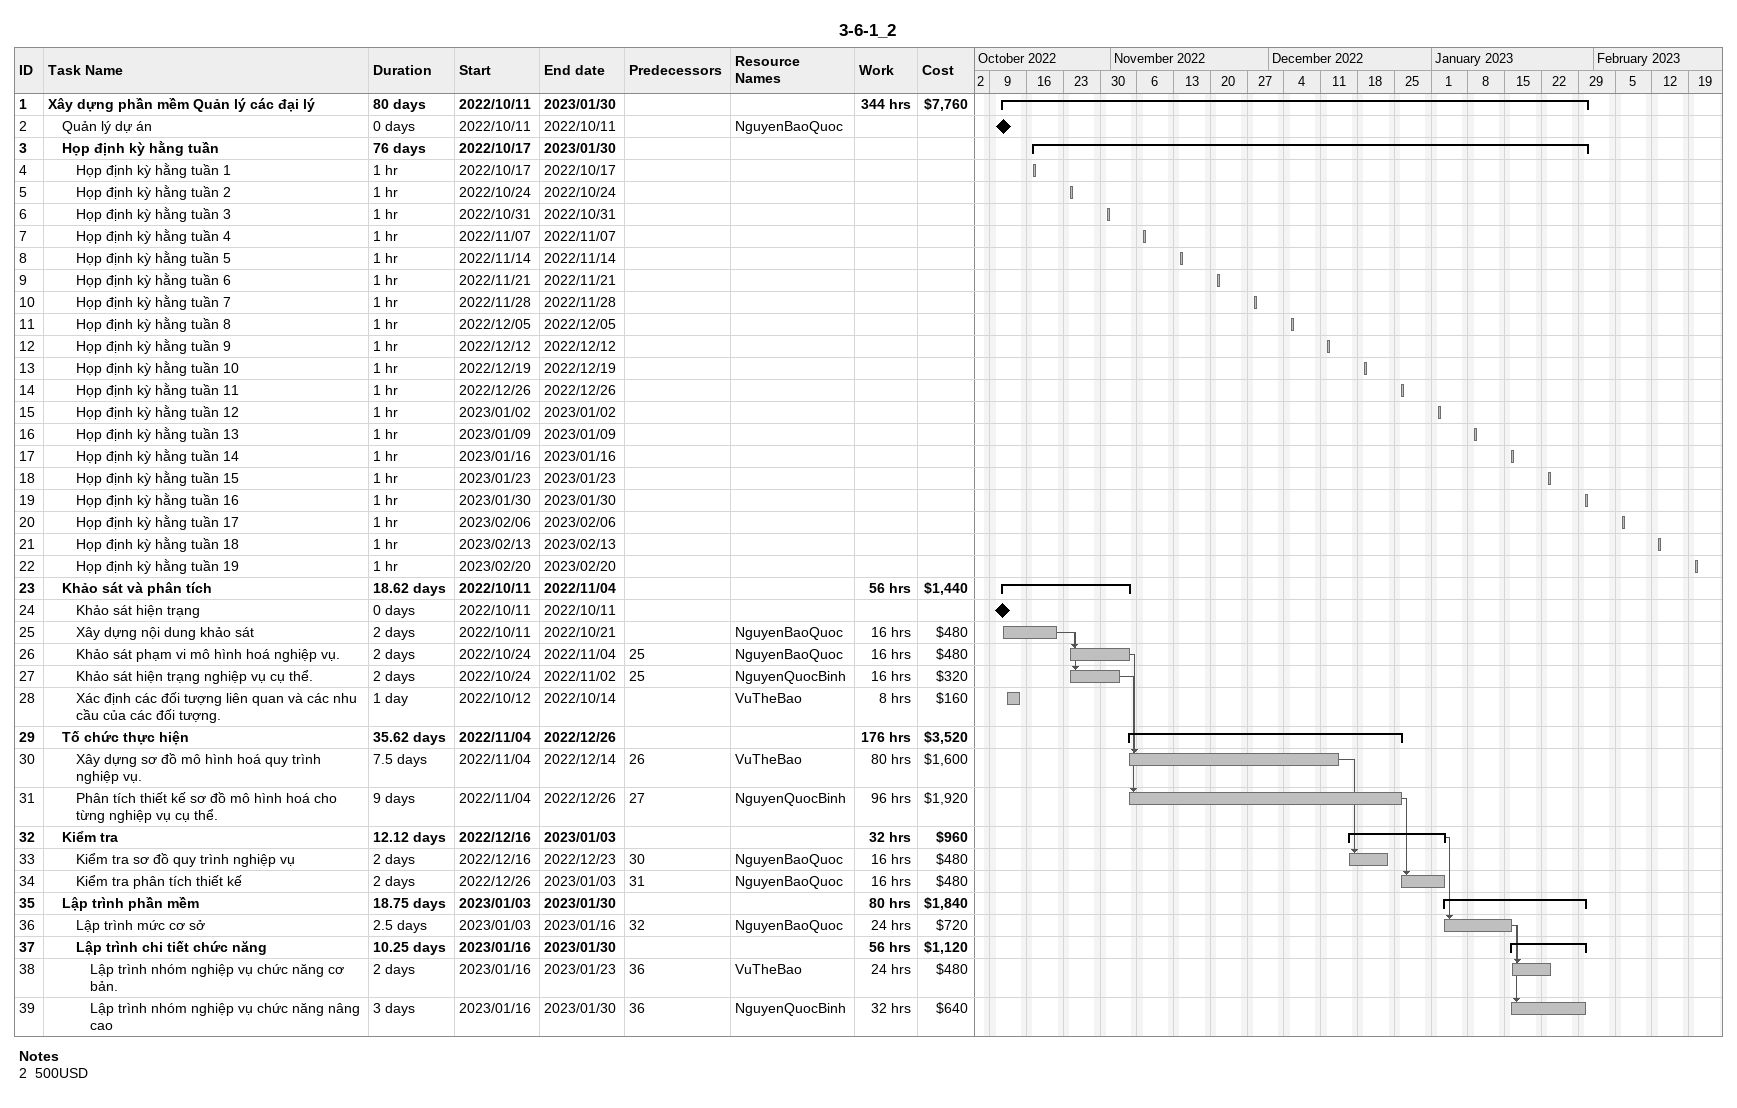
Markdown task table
3-6-1_2

| ID | Level | Task | Duration | Start | Finish | Predecessors | Resources | Work (h) | Cost ($) |
|---|---|---|---|---|---|---|---|---|---|
| 1 | 1 | **Xây dựng phần mềm Quản lý các đại lý** | 80d | 2022-10-11 | 2023-01-30 |  |  | 344 | 7760 |
| 2 | 2 | Quản lý dự án | 0d | 2022-10-11 | 2022-10-11 |  | NguyenBaoQuoc |  |  |
| 3 | 2 | **Họp định kỳ hằng tuần** | 76d | 2022-10-17 | 2023-01-30 |  |  |  |  |
| 4 | 3 | Họp định kỳ hằng tuần 1 | 1h | 2022-10-17 | 2022-10-17 |  |  |  |  |
| 5 | 3 | Họp định kỳ hằng tuần 2 | 1h | 2022-10-24 | 2022-10-24 |  |  |  |  |
| 6 | 3 | Họp định kỳ hằng tuần 3 | 1h | 2022-10-31 | 2022-10-31 |  |  |  |  |
| 7 | 3 | Họp định kỳ hằng tuần 4 | 1h | 2022-11-07 | 2022-11-07 |  |  |  |  |
| 8 | 3 | Họp định kỳ hằng tuần 5 | 1h | 2022-11-14 | 2022-11-14 |  |  |  |  |
| 9 | 3 | Họp định kỳ hằng tuần 6 | 1h | 2022-11-21 | 2022-11-21 |  |  |  |  |
| 10 | 3 | Họp định kỳ hằng tuần 7 | 1h | 2022-11-28 | 2022-11-28 |  |  |  |  |
| 11 | 3 | Họp định kỳ hằng tuần 8 | 1h | 2022-12-05 | 2022-12-05 |  |  |  |  |
| 12 | 3 | Họp định kỳ hằng tuần 9 | 1h | 2022-12-12 | 2022-12-12 |  |  |  |  |
| 13 | 3 | Họp định kỳ hằng tuần 10 | 1h | 2022-12-19 | 2022-12-19 |  |  |  |  |
| 14 | 3 | Họp định kỳ hằng tuần 11 | 1h | 2022-12-26 | 2022-12-26 |  |  |  |  |
| 15 | 3 | Họp định kỳ hằng tuần 12 | 1h | 2023-01-02 | 2023-01-02 |  |  |  |  |
| 16 | 3 | Họp định kỳ hằng tuần 13 | 1h | 2023-01-09 | 2023-01-09 |  |  |  |  |
| 17 | 3 | Họp định kỳ hằng tuần 14 | 1h | 2023-01-16 | 2023-01-16 |  |  |  |  |
| 18 | 3 | Họp định kỳ hằng tuần 15 | 1h | 2023-01-23 | 2023-01-23 |  |  |  |  |
| 19 | 3 | Họp định kỳ hằng tuần 16 | 1h | 2023-01-30 | 2023-01-30 |  |  |  |  |
| 20 | 3 | Họp định kỳ hằng tuần 17 | 1h | 2023-02-06 | 2023-02-06 |  |  |  |  |
| 21 | 3 | Họp định kỳ hằng tuần 18 | 1h | 2023-02-13 | 2023-02-13 |  |  |  |  |
| 22 | 3 | Họp định kỳ hằng tuần 19 | 1h | 2023-02-20 | 2023-02-20 |  |  |  |  |
| 23 | 2 | **Khảo sát và phân tích** | 18.62d | 2022-10-11 | 2022-11-04 |  |  | 56 | 1440 |
| 24 | 3 | Khảo sát hiện trạng | 0d | 2022-10-11 | 2022-10-11 |  |  |  |  |
| 25 | 3 | Xây dựng nội dung khảo sát | 2d | 2022-10-11 | 2022-10-21 |  | NguyenBaoQuoc | 16 | 480 |
| 26 | 3 | Khảo sát phạm vi mô hình hoá nghiệp vụ. | 2d | 2022-10-24 | 2022-11-04 | 25 | NguyenBaoQuoc | 16 | 480 |
| 27 | 3 | Khảo sát hiện trạng nghiệp vụ cụ thể. | 2d | 2022-10-24 | 2022-11-02 | 25 | NguyenQuocBinh | 16 | 320 |
| 28 | 3 | Xác định các đối tượng liên quan và các nhu cầu của các đối tượng. | 1d | 2022-10-12 | 2022-10-14 |  | VuTheBao | 8 | 160 |
| 29 | 2 | **Tố chức thực hiện** | 35.62d | 2022-11-04 | 2022-12-26 |  |  | 176 | 3520 |
| 30 | 3 | Xây dựng sơ đồ mô hình hoá quy trình nghiệp vụ. | 7.5d | 2022-11-04 | 2022-12-14 | 26 | VuTheBao | 80 | 1600 |
| 31 | 3 | Phân tích thiết kế sơ đồ mô hình hoá cho từng nghiệp vụ cụ thể. | 9d | 2022-11-04 | 2022-12-26 | 27 | NguyenQuocBinh | 96 | 1920 |
| 32 | 2 | **Kiểm tra** | 12.12d | 2022-12-16 | 2023-01-03 |  |  | 32 | 960 |
| 33 | 3 | Kiểm tra sơ đồ quy trình nghiệp vụ | 2d | 2022-12-16 | 2022-12-23 | 30 | NguyenBaoQuoc | 16 | 480 |
| 34 | 3 | Kiểm tra phân tích thiết kế | 2d | 2022-12-26 | 2023-01-03 | 31 | NguyenBaoQuoc | 16 | 480 |
| 35 | 2 | **Lập trình phần mềm** | 18.75d | 2023-01-03 | 2023-01-30 |  |  | 80 | 1840 |
| 36 | 3 | Lập trình mức cơ sở | 2.5d | 2023-01-03 | 2023-01-16 | 32 | NguyenBaoQuoc | 24 | 720 |
| 37 | 3 | **Lập trình chi tiết chức năng** | 10.25d | 2023-01-16 | 2023-01-30 |  |  | 56 | 1120 |
| 38 | 4 | Lập trình nhóm nghiệp vụ chức năng cơ bản. | 2d | 2023-01-16 | 2023-01-23 | 36 | VuTheBao | 24 | 480 |
| 39 | 4 | Lập trình nhóm nghiệp vụ chức năng nâng cao | 3d | 2023-01-16 | 2023-01-30 | 36 | NguyenQuocBinh | 32 | 640 |

Notes
- 2: 500USD
